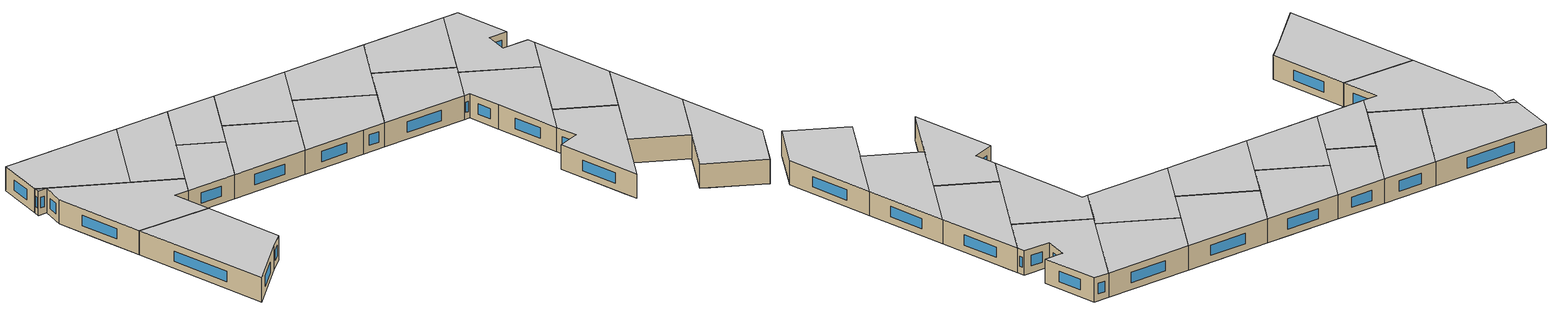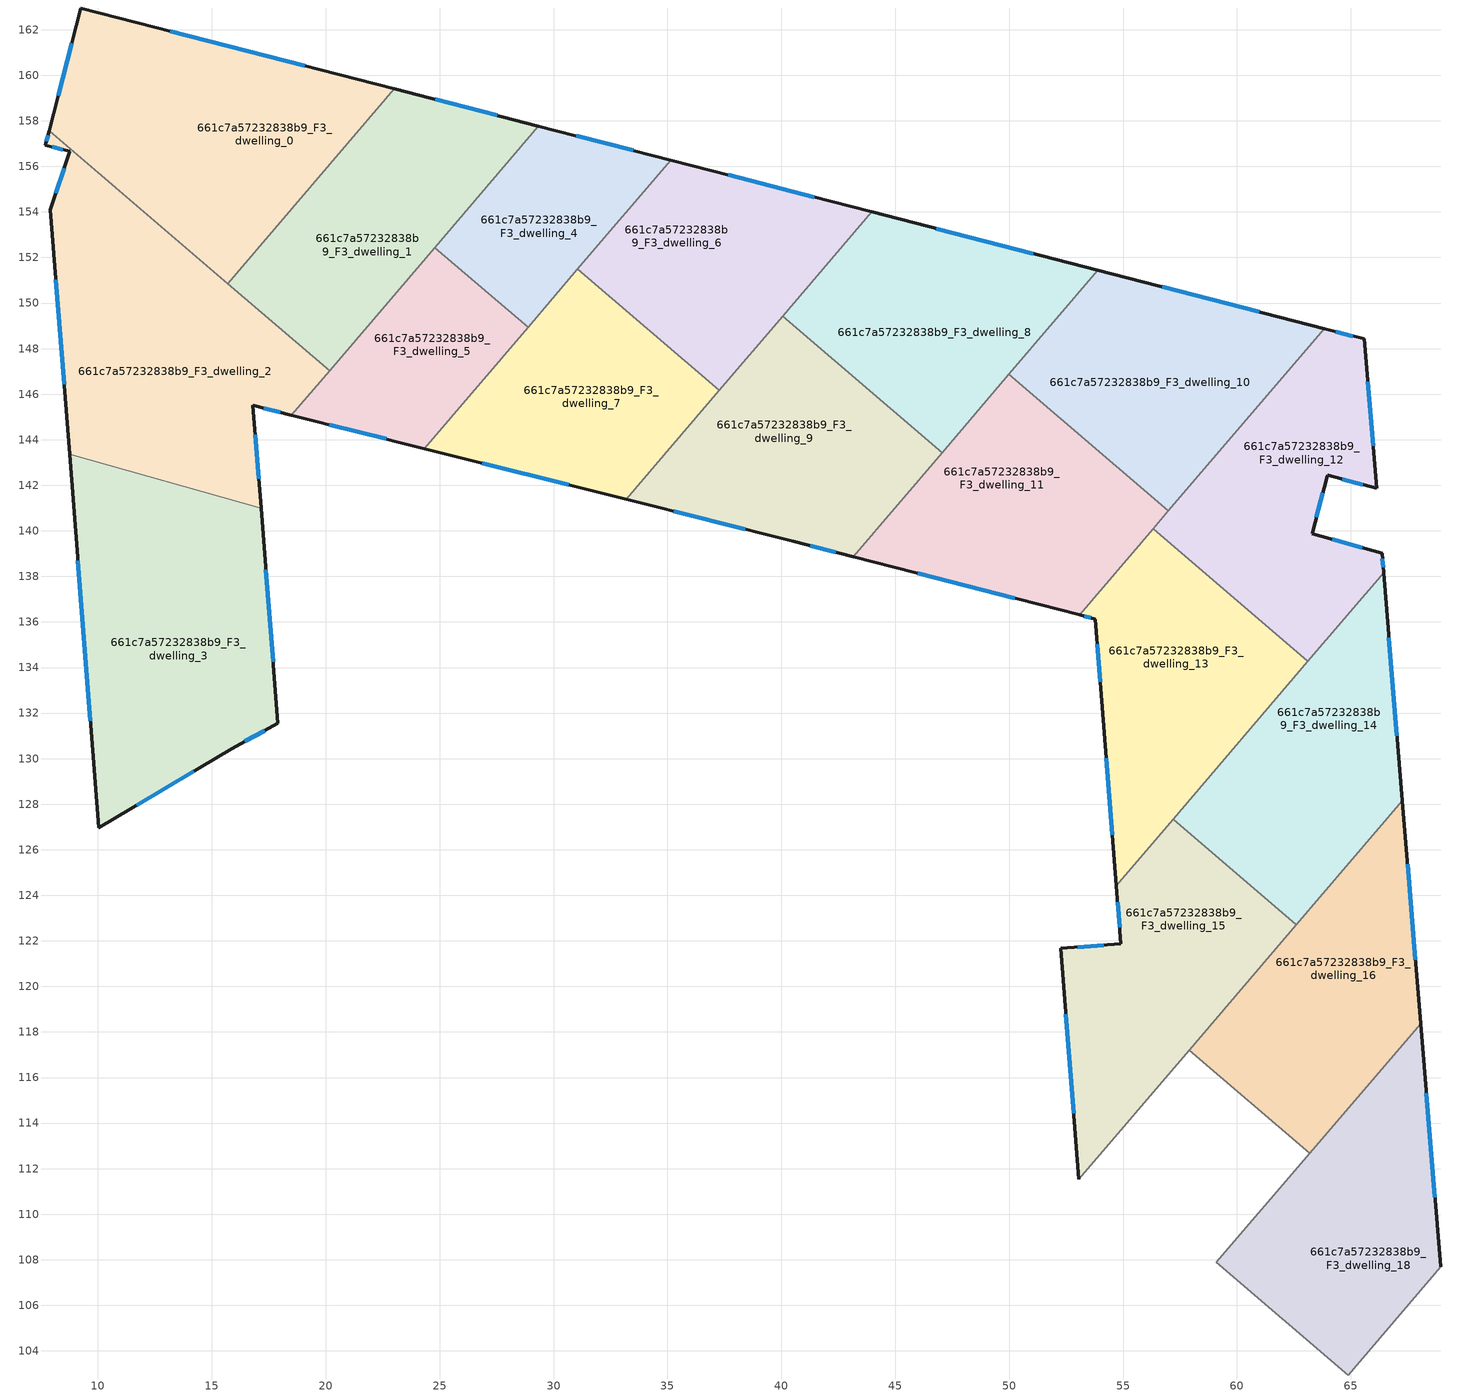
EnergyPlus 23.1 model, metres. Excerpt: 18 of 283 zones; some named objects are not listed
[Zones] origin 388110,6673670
661c7a57232838b9_F3_dwelling_0
 floor to 661c7a57232838b9_F2_dwelling_0 (EU_floor_Construction): 23,159.41 17.16,152.56 16.51,152.19 10.57,162.61 z9
 floor to 661c7a57232838b9_F2_dwelling_1 (EU_floor_Construction): 10.57,162.61 16.51,152.19 15.08,151.38 7.85,157.55 9.24,162.95 z9
 floor to 661c7a57232838b9_F2_dwelling_3 (EU_floor_Construction): 17.16,152.56 15.7,150.85 15.08,151.38 z9
 wall outside (EU_wall_Construction): 23,159.41 9.24,162.95 7.85,157.55 z9:12
 wall to 661c7a57232838b9_F3_dwelling_1 (EU_wall_Construction): 15.7,150.85 23,159.41 z9:12
 wall to 661c7a57232838b9_F3_dwelling_2 (EU_wall_Construction): 7.85,157.55 15.7,150.85 z9:12
 window (EU_Window_Construction): 19.07,160.42 13.18,161.94 / 8.85,161.41 8.25,159.1 z9.86:11.14
 ceiling to 661c7a57232838b9_F4_dwelling_0 (EU_floor_Construction): 15.7,150.85 23,159.41 9.24,162.95 7.85,157.55 z12
661c7a57232838b9_F3_dwelling_1
 floor to 661c7a57232838b9_F2_dwelling_5 (EU_floor_Construction): 21.28,148.34 20.16,147.04 19.69,147.44 z9; 24.36,156.67 25.98,153.84 21.34,148.41 18.53,153.34 z9
 floor to 661c7a57232838b9_F2_dwelling_0 (EU_floor_Construction): 27.24,158.31 17.16,152.56 23,159.41 z9
 floor to 661c7a57232838b9_F2_dwelling_3 (EU_floor_Construction): 18.53,153.34 21.34,148.41 21.28,148.34 19.69,147.44 15.7,150.85 17.16,152.56 z9
 floor adiabatic (EU_floor_Construction): 29.34,157.77 25.98,153.84 24.36,156.67 27.24,158.31 z9
 wall outside (EU_wall_Construction): 29.34,157.77 23,159.41 z9:12
 wall to 661c7a57232838b9_F3_dwelling_5 (EU_wall_Construction): 20.16,147.04 24.78,152.44 z9:12
 wall to 661c7a57232838b9_F3_dwelling_2 (EU_wall_Construction): 15.7,150.85 20.16,147.04 z9:12
 wall to 661c7a57232838b9_F3_dwelling_4 (EU_wall_Construction): 24.78,152.44 29.34,157.77 z9:12
 window (EU_Window_Construction): 27.53,158.24 24.81,158.94 z9.86:11.14
 ceiling to 661c7a57232838b9_F4_dwelling_1 (EU_floor_Construction): 20.16,147.04 29.34,157.77 23,159.41 15.7,150.85 z12
661c7a57232838b9_F3_dwelling_10
 floor to 661c7a57232838b9_F2_dwelling_10 (EU_floor_Construction): 63.83,148.88 60.74,145.26 55.42,142.23 50.95,146.04 50.28,147.22 50.42,147.38 56.41,150.79 z9
 floor to 661c7a57232838b9_F2_dwelling_12 (EU_floor_Construction): 60.74,145.26 57,140.88 55.42,142.23 z9
 floor to 661c7a57232838b9_F2_dwelling_8 (EU_floor_Construction): 56.41,150.79 50.43,147.38 53.89,151.44 z9
 floor to 661c7a57232838b9_F2_dwelling_11 (EU_floor_Construction): 50.28,147.22 50.95,146.04 49.99,146.87 z9
 wall outside (EU_wall_Construction): 63.83,148.88 53.89,151.44 z9:12
 wall to 661c7a57232838b9_F3_dwelling_11 (EU_wall_Construction): 49.99,146.87 57,140.88 z9:12
 wall to 661c7a57232838b9_F3_dwelling_12 (EU_wall_Construction): 57,140.88 63.83,148.88 z9:12
 wall to 661c7a57232838b9_F3_dwelling_8 (EU_wall_Construction): 53.89,151.44 49.99,146.87 z9:12
 window (EU_Window_Construction): 60.99,149.61 56.73,150.71 z9.86:11.14
 ceiling to 661c7a57232838b9_F4_dwelling_10 (EU_floor_Construction): 57,140.88 63.83,148.88 53.89,151.44 49.99,146.87 z12
661c7a57232838b9_F3_dwelling_11
 floor to 661c7a57232838b9_F2_dwelling_11 (EU_floor_Construction): 50.95,146.04 53.69,141.24 47.55,137.74 43.15,138.87 49.99,146.87 z9
 floor to 661c7a57232838b9_F2_dwelling_10 (EU_floor_Construction): 55.42,142.23 53.69,141.24 50.95,146.04 z9
 floor to 661c7a57232838b9_F2_dwelling_12 (EU_floor_Construction): 57,140.88 53.09,136.31 47.55,137.74 55.42,142.23 z9
 wall outside (EU_wall_Construction): 43.15,138.87 53.09,136.31 z9:12
 wall to 661c7a57232838b9_F3_dwelling_13 (EU_wall_Construction): 53.09,136.31 56.32,140.09 z9:12
 wall to 661c7a57232838b9_F3_dwelling_9 (EU_wall_Construction): 47.05,143.44 43.15,138.87 z9:12
 wall to 661c7a57232838b9_F3_dwelling_12 (EU_wall_Construction): 56.32,140.09 57,140.88 z9:12
 wall to 661c7a57232838b9_F3_dwelling_8 (EU_wall_Construction): 49.99,146.87 47.05,143.44 z9:12
 window (EU_Window_Construction): 45.99,138.14 50.25,137.04 z9.86:11.14
 ceiling to 661c7a57232838b9_F4_dwelling_11 (EU_floor_Construction): 53.09,136.31 57,140.88 49.99,146.87 43.15,138.87 z12
661c7a57232838b9_F3_dwelling_12
 floor to 661c7a57232838b9_F2_dwelling_12 (EU_floor_Construction): 65.63,148.05 66.14,141.86 64.17,142.39 64.14,142.4 64.01,142.43 63.98,142.44 63.97,142.39 63.93,142.25 57.85,138.78 56.32,140.09 60.74,145.26 z9
 floor to 661c7a57232838b9_F2_dwelling_10 (EU_floor_Construction): 65.6,148.42 65.63,148.05 60.74,145.26 63.83,148.88 z9
 floor to 661c7a57232838b9_F2_dwelling_13 (EU_floor_Construction): 63.93,142.25 63.3,139.88 66.37,139.01 66.44,138.16 64.6,136.01 62.5,134.81 57.85,138.78 z9
 floor to 661c7a57232838b9_F2_dwelling_14 (EU_floor_Construction): 64.6,136.01 63.12,134.28 62.5,134.81 z9
 wall outside (EU_wall_Construction): 66.44,138.16 66.37,139.01 63.3,139.88 63.97,142.39 63.98,142.44 64.01,142.43 66.14,141.86 65.6,148.42 63.83,148.88 z9:12
 wall to 661c7a57232838b9_F3_dwelling_13 (EU_wall_Construction): 56.32,140.09 63.12,134.28 z9:12
 wall to 661c7a57232838b9_F3_dwelling_14 (EU_wall_Construction): 63.12,134.28 66.44,138.16 z9:12
 window (EU_Window_Construction): 65.09,148.55 64.34,148.75 / 65.98,143.74 65.75,146.55 / 64.62,142.27 65.53,142.02 / 63.49,140.6 63.78,141.67 / 65.49,139.26 64.18,139.63 / 66.42,138.41 66.39,138.77 z9.86:11.14
 ceiling to 661c7a57232838b9_F4_dwelling_12 (EU_floor_Construction): 63.12,134.28 66.44,138.16 66.37,139.01 63.3,139.88 63.97,142.39 63.98,142.44 64.01,142.43 66.14,141.86 65.6,148.42 63.83,148.88 56.32,140.09 z12
661c7a57232838b9_F3_dwelling_13
 floor to 661c7a57232838b9_F2_dwelling_13 (EU_floor_Construction): 62.5,134.81 54.25,130.11 54.09,132.26 53.79,136.13 53.38,136.24 57.85,138.78 z9
 floor to 661c7a57232838b9_F2_dwelling_14 (EU_floor_Construction): 63.12,134.28 54.7,124.43 54.25,130.11 62.5,134.81 z9
 floor to 661c7a57232838b9_F2_dwelling_12 (EU_floor_Construction): 57.85,138.78 53.38,136.24 53.09,136.31 56.32,140.09 z9
 wall outside (EU_wall_Construction): 53.09,136.31 53.79,136.13 54.09,132.26 54.7,124.43 z9:12
 wall to 661c7a57232838b9_F3_dwelling_15 (EU_wall_Construction): 54.7,124.43 57.2,127.34 z9:12
 wall to 661c7a57232838b9_F3_dwelling_14 (EU_wall_Construction): 57.2,127.34 63.12,134.28 z9:12
 window (EU_Window_Construction): 53.87,135.02 54,133.36 / 53.29,136.26 53.59,136.18 / 54.26,130.02 54.53,126.66 z9.86:11.14
 ceiling to 661c7a57232838b9_F4_dwelling_13 (EU_floor_Construction): 54.7,124.43 63.12,134.28 56.32,140.09 53.09,136.31 53.79,136.13 54.09,132.26 z12
661c7a57232838b9_F3_dwelling_14
 floor to 661c7a57232838b9_F2_dwelling_14 (EU_floor_Construction): 66.53,137.11 67,131.34 58.31,126.39 57.2,127.34 64.6,136.01 z9
 floor to 661c7a57232838b9_F2_dwelling_15 (EU_floor_Construction): 67,131.34 67.26,128.15 63.96,124.29 62.05,123.2 58.31,126.39 z9
 floor to 661c7a57232838b9_F2_dwelling_13 (EU_floor_Construction): 66.44,138.16 66.53,137.11 64.6,136.01 z9
 floor to 661c7a57232838b9_F2_dwelling_16 (EU_floor_Construction): 63.96,124.29 62.61,122.71 62.05,123.2 z9
 wall outside (EU_wall_Construction): 67.26,128.15 66.44,138.16 z9:12
 wall to 661c7a57232838b9_F3_dwelling_15 (EU_wall_Construction): 57.2,127.34 62.61,122.71 z9:12
 wall to 661c7a57232838b9_F3_dwelling_16 (EU_wall_Construction): 62.61,122.71 67.26,128.15 z9:12
 window (EU_Window_Construction): 67.03,131.01 66.67,135.3 z9.86:11.14
 ceiling to 661c7a57232838b9_F4_dwelling_14 (EU_floor_Construction): 62.61,122.71 67.26,128.15 66.44,138.16 57.2,127.34 z12
661c7a57232838b9_F3_dwelling_15
 floor to 661c7a57232838b9_F2_dwelling_15 (EU_floor_Construction): 62.05,123.2 52.57,117.79 52.26,121.67 54.9,121.88 54.71,124.34 58.31,126.39 z9
 floor to 661c7a57232838b9_F2_dwelling_16 (EU_floor_Construction): 62.61,122.71 55.65,114.57 52.94,113.02 52.57,117.79 62.05,123.2 z9
 floor to 661c7a57232838b9_F2_dwelling_14 (EU_floor_Construction): 58.31,126.39 54.71,124.34 54.7,124.43 57.2,127.34 z9
 floor to 661c7a57232838b9_F2_dwelling_17 (EU_floor_Construction): 55.65,114.57 53.06,111.53 52.94,113.02 z9
 wall outside (EU_wall_Construction): 54.7,124.43 54.9,121.88 52.26,121.67 53.06,111.53 z9:12
 wall to 661c7a57232838b9_F3_dwelling_17 (EU_wall_Construction): 53.06,111.53 57.9,117.2 z9:12
 wall to 661c7a57232838b9_F3_dwelling_16 (EU_wall_Construction): 57.9,117.2 62.61,122.71 z9:12
 window (EU_Window_Construction): 54.15,121.82 53.02,121.73 / 54.76,123.7 54.85,122.61 / 52.49,118.77 52.83,114.42 z9.86:11.14
 ceiling to 661c7a57232838b9_F4_dwelling_15 (EU_floor_Construction): 53.06,111.53 62.61,122.71 57.2,127.34 54.7,124.43 54.9,121.88 52.26,121.67 z12
661c7a57232838b9_F3_dwelling_16
 floor to 661c7a57232838b9_F2_dwelling_18 (EU_floor_Construction): 65.21,115.03 63.2,112.68 62.35,113.4 z9
 floor adiabatic (EU_floor_Construction): 67.26,128.15 68.06,118.37 65.21,115.03 62.35,113.4 57.9,117.2 z9
 wall outside (EU_wall_Construction): 68.06,118.37 67.26,128.15 z9:12
 wall to 661c7a57232838b9_F3_dwelling_18 (EU_wall_Construction): 63.2,112.68 68.06,118.37 z9:12
 wall to 661c7a57232838b9_F3_dwelling_17 (EU_wall_Construction): 57.9,117.2 63.2,112.68 z9:12
 window (EU_Window_Construction): 67.83,121.17 67.49,125.36 z9.86:11.14
 ceiling to 661c7a57232838b9_F4_dwelling_16 (EU_floor_Construction): 63.2,112.68 68.06,118.37 67.26,128.15 57.9,117.2 z12
661c7a57232838b9_F3_dwelling_18
 floor to 661c7a57232838b9_F2_dwelling_18 (EU_floor_Construction): 68.2,116.74 68.59,111.98 60.02,107.1 59.1,107.88 65.21,115.03 z9
 floor to 661c7a57232838b9_F2_dwelling_19 (EU_floor_Construction): 68.59,111.98 68.94,107.68 68.16,106.77 63.51,104.12 60.02,107.1 z9
 floor to 661c7a57232838b9_F2_dwelling_20 (EU_floor_Construction): 68.16,106.77 64.89,102.94 63.51,104.12 z9
 floor adiabatic (EU_floor_Construction): 68.06,118.37 68.2,116.74 65.21,115.03 z9
 wall outside (EU_wall_Construction): 68.94,107.68 68.06,118.37 z9:12
 wall to 661c7a57232838b9_F3_dwelling_19 (EU_wall_Construction): 59.1,107.88 64.89,102.94 z9:12
 wall to 661c7a57232838b9_F3_dwelling_20 (EU_wall_Construction): 64.89,102.94 68.94,107.68 z9:12
 wall to 661c7a57232838b9_F3_dwelling_17 (EU_wall_Construction): 63.2,112.68 59.1,107.89 z9:12
 window (EU_Window_Construction): 68.69,110.74 68.31,115.32 z9.86:11.14
 ceiling to 661c7a57232838b9_F4_dwelling_18 (EU_floor_Construction): 64.89,102.94 68.94,107.68 68.06,118.37 59.1,107.88 z12
661c7a57232838b9_F3_dwelling_2
 floor to 661c7a57232838b9_F2_dwelling_1 (EU_floor_Construction): 15.08,151.38 8.42,147.58 7.91,154.09 8.76,156.66 7.69,156.93 7.85,157.55 z9
 floor to 661c7a57232838b9_F2_dwelling_3 (EU_floor_Construction): 19.69,147.44 11.29,142.65 8.75,143.36 8.42,147.58 15.08,151.38 z9
 floor to 661c7a57232838b9_F2_dwelling_4 (EU_floor_Construction): 14.65,144.56 16.58,141.16 11.29,142.65 z9
 floor to 661c7a57232838b9_F2_dwelling_5 (EU_floor_Construction): 20.16,147.04 18.49,145.08 16.8,145.5 17.16,141 16.58,141.16 14.65,144.56 19.69,147.44 z9
 wall outside (EU_wall_Construction): 7.85,157.55 7.69,156.93 8.76,156.66 7.91,154.09 8.75,143.36 / 17.16,141 16.8,145.5 18.49,145.08 z9:12
 wall to 661c7a57232838b9_F3_dwelling_3 (EU_wall_Construction): 8.75,143.36 17.16,141 z9:12
 wall to 661c7a57232838b9_F3_dwelling_5 (EU_wall_Construction): 18.49,145.08 20.16,147.03 z9:12
 window (EU_Window_Construction): 8.52,155.92 8.15,154.82 / 8,156.85 8.45,156.74 / 7.81,157.38 7.74,157.11 / 17.29,145.38 18.01,145.2 / 17.06,142.29 16.91,144.22 / 8.15,151.02 8.51,146.43 z9.86:11.14
 ceiling to 661c7a57232838b9_F4_dwelling_2 (EU_floor_Construction): 17.16,141 16.8,145.5 18.49,145.08 20.16,147.04 7.85,157.55 7.69,156.93 8.76,156.66 7.91,154.09 8.75,143.36 z12
661c7a57232838b9_F3_dwelling_3
 floor to 661c7a57232838b9_F2_dwelling_3 (EU_floor_Construction): 11.29,142.65 8.91,141.29 8.75,143.36 z9
 floor to 661c7a57232838b9_F2_dwelling_4 (EU_floor_Construction): 16.58,141.16 17.23,140.02 17.89,131.55 15.88,130.43 10.03,126.97 8.91,141.29 11.29,142.65 z9
 floor to 661c7a57232838b9_F2_dwelling_5 (EU_floor_Construction): 17.16,141 17.23,140.02 16.58,141.16 z9
 wall outside (EU_wall_Construction): 8.75,143.36 10.03,126.97 15.88,130.43 17.89,131.55 17.16,141 z9:12
 window (EU_Window_Construction): 16.45,130.75 17.32,131.23 / 11.7,127.96 14.2,129.44 / 9.12,138.68 9.66,131.65 / 17.68,134.25 17.37,138.3 z9.86:11.14
 ceiling to 661c7a57232838b9_F4_dwelling_3 (EU_floor_Construction): 15.88,130.43 17.89,131.55 17.16,141 8.75,143.36 10.03,126.97 z12
661c7a57232838b9_F3_dwelling_4
 floor adiabatic (EU_floor_Construction): 35.15,156.27 28.88,148.93 28.68,149.1 25.98,153.84 29.34,157.77 z9
 floor to 661c7a57232838b9_F2_dwelling_5 (EU_floor_Construction): 25.98,153.84 28.68,149.1 24.78,152.44 z9
 wall outside (EU_wall_Construction): 35.15,156.27 29.34,157.77 z9:12
 wall to 661c7a57232838b9_F3_dwelling_5 (EU_wall_Construction): 24.78,152.44 28.88,148.93 z9:12
 wall to 661c7a57232838b9_F3_dwelling_6 (EU_wall_Construction): 31.05,151.48 35.15,156.27 z9:12
 wall to 661c7a57232838b9_F3_dwelling_7 (EU_wall_Construction): 28.88,148.93 31.05,151.48 z9:12
 window (EU_Window_Construction): 33.49,156.7 31,157.34 z9.86:11.14
 ceiling to 661c7a57232838b9_F4_dwelling_4 (EU_floor_Construction): 28.88,148.93 35.15,156.27 29.34,157.77 24.78,152.44 z12
661c7a57232838b9_F3_dwelling_5
 floor to 661c7a57232838b9_F2_dwelling_5 (EU_floor_Construction): 28.68,149.1 28.82,148.86 25.81,145.34 23.25,143.89 18.49,145.08 21.28,148.34 21.35,148.38 21.34,148.41 24.78,152.44 z9
 floor to 661c7a57232838b9_F2_dwelling_7 (EU_floor_Construction): 25.81,145.34 24.33,143.61 23.25,143.89 z9
 floor adiabatic (EU_floor_Construction): 28.88,148.93 28.82,148.86 28.68,149.1 z9
 wall outside (EU_wall_Construction): 18.49,145.08 24.33,143.61 z9:12
 wall to 661c7a57232838b9_F3_dwelling_7 (EU_wall_Construction): 24.33,143.61 28.88,148.93 z9:12
 window (EU_Window_Construction): 20.16,144.66 22.66,144.03 z9.86:11.14
 ceiling to 661c7a57232838b9_F4_dwelling_5 (EU_floor_Construction): 24.33,143.61 28.88,148.93 24.78,152.44 18.49,145.08 z12
661c7a57232838b9_F3_dwelling_6
 floor to 661c7a57232838b9_F2_dwelling_6 (EU_floor_Construction): 43.97,154 37.48,146.41 37.18,146.24 37.17,146.25 34.77,150.45 41.92,154.53 z9
 floor to 661c7a57232838b9_F2_dwelling_2 (EU_floor_Construction): 41.92,154.53 33.26,149.59 31.05,151.48 35.15,156.27 z9
 floor to 661c7a57232838b9_F2_dwelling_7 (EU_floor_Construction): 34.77,150.45 37.17,146.25 33.26,149.59 z9
 floor to 661c7a57232838b9_F2_dwelling_9 (EU_floor_Construction): 37.48,146.41 37.27,146.16 37.18,146.24 z9
 wall outside (EU_wall_Construction): 43.97,154 35.15,156.27 z9:12
 wall to 661c7a57232838b9_F3_dwelling_7 (EU_wall_Construction): 31.05,151.48 37.27,146.16 z9:12
 wall to 661c7a57232838b9_F3_dwelling_8 (EU_wall_Construction): 40.05,149.42 43.97,154 z9:12
 wall to 661c7a57232838b9_F3_dwelling_9 (EU_wall_Construction): 37.27,146.16 40.05,149.42 z9:12
 window (EU_Window_Construction): 41.45,154.65 37.67,155.62 z9.86:11.14
 ceiling to 661c7a57232838b9_F4_dwelling_6 (EU_floor_Construction): 37.27,146.16 43.97,154 35.15,156.27 31.05,151.48 z12
661c7a57232838b9_F3_dwelling_7
 floor to 661c7a57232838b9_F2_dwelling_9 (EU_floor_Construction): 37.27,146.16 33.19,141.39 30.06,142.18 37.18,146.24 z9
 floor to 661c7a57232838b9_F2_dwelling_7 (EU_floor_Construction): 37.17,146.25 37.18,146.24 30.06,142.18 24.33,143.61 25.81,145.34 33.26,149.59 z9
 floor to 661c7a57232838b9_F2_dwelling_5 (EU_floor_Construction): 28.82,148.86 29.59,147.5 25.81,145.34 z9
 floor to 661c7a57232838b9_F2_dwelling_2 (EU_floor_Construction): 33.26,149.59 29.59,147.5 28.82,148.86 31.05,151.48 z9
 wall outside (EU_wall_Construction): 24.33,143.61 33.19,141.39 z9:12
 wall to 661c7a57232838b9_F3_dwelling_9 (EU_wall_Construction): 33.19,141.39 37.27,146.16 z9:12
 window (EU_Window_Construction): 26.86,142.98 30.66,142.02 z9.86:11.14
 ceiling to 661c7a57232838b9_F4_dwelling_7 (EU_floor_Construction): 33.19,141.39 37.27,146.16 31.05,151.48 24.33,143.61 z12
661c7a57232838b9_F3_dwelling_8
 floor to 661c7a57232838b9_F2_dwelling_8 (EU_floor_Construction): 53.89,151.44 50.43,147.38 45.63,144.65 43.03,146.87 41.87,148.91 48.67,152.79 z9
 floor to 661c7a57232838b9_F2_dwelling_11 (EU_floor_Construction): 50.25,147.28 50.28,147.22 47.05,143.44 45.63,144.65 z9
 floor to 661c7a57232838b9_F2_dwelling_6 (EU_floor_Construction): 48.67,152.79 41.14,148.49 40.05,149.42 43.97,154 z9
 floor to 661c7a57232838b9_F2_dwelling_9 (EU_floor_Construction): 41.87,148.91 43.03,146.87 41.14,148.49 z9
 wall outside (EU_wall_Construction): 53.89,151.44 43.97,154 z9:12
 wall to 661c7a57232838b9_F3_dwelling_9 (EU_wall_Construction): 40.05,149.42 47.05,143.44 z9:12
 window (EU_Window_Construction): 51.06,152.17 46.8,153.27 z9.86:11.14
 ceiling to 661c7a57232838b9_F4_dwelling_8 (EU_floor_Construction): 47.05,143.44 53.89,151.44 43.97,154 40.05,149.42 z12
661c7a57232838b9_F3_dwelling_9
 floor to 661c7a57232838b9_F2_dwelling_9 (EU_floor_Construction): 43.03,146.87 44.63,144.08 37.86,140.22 33.19,141.39 37.48,146.41 41.14,148.49 z9
 floor to 661c7a57232838b9_F2_dwelling_11 (EU_floor_Construction): 47.05,143.44 43.15,138.87 40.51,139.55 37.86,140.22 45.63,144.65 z9
 floor to 661c7a57232838b9_F2_dwelling_8 (EU_floor_Construction): 45.63,144.65 44.63,144.08 43.03,146.87 z9
 floor to 661c7a57232838b9_F2_dwelling_6 (EU_floor_Construction): 41.14,148.49 37.48,146.41 40.05,149.42 z9
 wall outside (EU_wall_Construction): 33.19,141.39 40.51,139.55 43.15,138.87 z9:12
 window (EU_Window_Construction): 41.27,139.35 42.4,139.06 / 35.28,140.86 38.42,140.07 z9.86:11.14
 ceiling to 661c7a57232838b9_F4_dwelling_9 (EU_floor_Construction): 43.15,138.87 47.05,143.44 40.05,149.42 33.19,141.39 40.51,139.55 z12
[Building]
EU S2 Campaign: North Axis=0; Terrain=City; Solar Distribution=FullExterior
[Site:Location]
Helsinki-Vantaa.AP: Latitude=60.317; Longitude=24.963; Time Zone=2; Elevation=54.6
[SizingPeriod:WeatherFileDays]
AnnualSizingPeriod: Begin Month=1; Begin Day of Month=1; End Month=12; End Day of Month=31; Day of Week for Start Day=Monday; Use Weather File Daylight Saving Period=No; Use Weather File Rain and Snow Indicators=No
[MATERIAL]
EU_InternalMass_Material: Roughness=MediumRough; Thickness=0.1; Conductivity=1; Density=1800; Specific Heat=900; Thermal Absorptance=0.9; Solar Absorptance=0.7; Visible Absorptance=0.7
[MATERIAL:NOMASS] Roughness=MediumRough; Thermal Absorptance=0.9; Solar Absorptance=0.7; Visible Absorptance=0.7
Name | Thermal Resistance
EU_wall_NoMass | 5.91765
EU_floor_NoMass | 6.2875
[WINDOWMATERIAL:SIMPLEGLAZINGSYSTEM]
EU_Window_SimpleGlazing: UFactor=0.994035; Solar Heat Gain Coefficient=0.7; Visible Transmittance=0.7
[CONSTRUCTION]
EU_wall_Construction: EU_wall_NoMass
EU_floor_Construction: EU_floor_NoMass
EU_Window_Construction: EU_Window_SimpleGlazing
EU_InternalMass_Construction: EU_InternalMass_Material
[ZONE] Type=1; Multiplier=1; Ceiling Height=autocalculate; Floor Area=autocalculate; Part of Total Floor Area=Yes
Name | Volume
661c7a57232838b9_F3_dwelling_0 | 292.928
661c7a57232838b9_F3_dwelling_1 | 223.657
661c7a57232838b9_F3_dwelling_10; 661c7a57232838b9_F3_dwelling_11 | 228.649
661c7a57232838b9_F3_dwelling_12 | 228.669
661c7a57232838b9_F3_dwelling_13 | 228.664
661c7a57232838b9_F3_dwelling_14 | 228.665
661c7a57232838b9_F3_dwelling_15 | 228.65
661c7a57232838b9_F3_dwelling_16 | 228.681
661c7a57232838b9_F3_dwelling_18 | 228.672
661c7a57232838b9_F3_dwelling_2 | 317.031
661c7a57232838b9_F3_dwelling_3 | 318.006
661c7a57232838b9_F3_dwelling_4 | 134.826
661c7a57232838b9_F3_dwelling_5 | 134.834
661c7a57232838b9_F3_dwelling_6 | 203.971
661c7a57232838b9_F3_dwelling_7 | 203.984
661c7a57232838b9_F3_dwelling_8 | 228.654
661c7a57232838b9_F3_dwelling_9 | 228.656
[INTERNALMASS] Construction=EU_InternalMass_Construction
Name | Zone or ZoneList | Surface Area
661c7a57232838b9_F3_dwelling_0_EU_InternalMass | 661c7a57232838b9_F3_dwelling_0 | 97.6416
661c7a57232838b9_F3_dwelling_1_EU_InternalMass | 661c7a57232838b9_F3_dwelling_1 | 74.5567
661c7a57232838b9_F3_dwelling_2_EU_InternalMass | 661c7a57232838b9_F3_dwelling_2 | 105.686
661c7a57232838b9_F3_dwelling_3_EU_InternalMass | 661c7a57232838b9_F3_dwelling_3 | 105.991
661c7a57232838b9_F3_dwelling_4_EU_InternalMass | 661c7a57232838b9_F3_dwelling_4 | 44.9412
661c7a57232838b9_F3_dwelling_5_EU_InternalMass | 661c7a57232838b9_F3_dwelling_5 | 44.9442
661c7a57232838b9_F3_dwelling_6_EU_InternalMass | 661c7a57232838b9_F3_dwelling_6 | 67.9872
661c7a57232838b9_F3_dwelling_7_EU_InternalMass | 661c7a57232838b9_F3_dwelling_7 | 67.9932
661c7a57232838b9_F3_dwelling_8_EU_InternalMass | 661c7a57232838b9_F3_dwelling_8 | 76.2191
661c7a57232838b9_F3_dwelling_9_EU_InternalMass | 661c7a57232838b9_F3_dwelling_9 | 76.222
661c7a57232838b9_F3_dwelling_10_EU_InternalMass | 661c7a57232838b9_F3_dwelling_10 | 76.2171
661c7a57232838b9_F3_dwelling_11_EU_InternalMass | 661c7a57232838b9_F3_dwelling_11 | 76.2164
661c7a57232838b9_F3_dwelling_12_EU_InternalMass | 661c7a57232838b9_F3_dwelling_12 | 76.2225
661c7a57232838b9_F3_dwelling_13_EU_InternalMass | 661c7a57232838b9_F3_dwelling_13 | 76.2212
661c7a57232838b9_F3_dwelling_14_EU_InternalMass | 661c7a57232838b9_F3_dwelling_14 | 76.2195
661c7a57232838b9_F3_dwelling_15_EU_InternalMass | 661c7a57232838b9_F3_dwelling_15 | 76.2178
661c7a57232838b9_F3_dwelling_16_EU_InternalMass | 661c7a57232838b9_F3_dwelling_16 | 76.2284
661c7a57232838b9_F3_dwelling_18_EU_InternalMass | 661c7a57232838b9_F3_dwelling_18 | 76.223
[OTHEREQUIPMENT] Fuel Type=Electricity; Design Level Calculation Method=Watts/Area; Power per Zone Floor Area=1; Fraction Latent=0; Fraction Radiant=0; Fraction Lost=0; Carbon Dioxide Generation Rate=0; EndUse Subcategory=EU_Step8_InternalGains
Name | Zone or ZoneList or Space or SpaceList | Schedule
EU_Step8_InternalGain_661c7a57232838b9_F3_dwelling_0_f000 | 661c7a57232838b9_F3_dwelling_0 | EU_Step8_GainSchedule_661c7a57232838b9_F3_dwelling_0_f000
EU_Step8_InternalGain_661c7a57232838b9_F3_dwelling_1_f000 | 661c7a57232838b9_F3_dwelling_1 | EU_Step8_GainSchedule_661c7a57232838b9_F3_dwelling_1_f000
EU_Step8_InternalGain_661c7a57232838b9_F3_dwelling_2_f000 | 661c7a57232838b9_F3_dwelling_2 | EU_Step8_GainSchedule_661c7a57232838b9_F3_dwelling_2_f000
EU_Step8_InternalGain_661c7a57232838b9_F3_dwelling_3_f000 | 661c7a57232838b9_F3_dwelling_3 | EU_Step8_GainSchedule_661c7a57232838b9_F3_dwelling_3_f000
EU_Step8_InternalGain_661c7a57232838b9_F3_dwelling_4_f000 | 661c7a57232838b9_F3_dwelling_4 | EU_Step8_GainSchedule_661c7a57232838b9_F3_dwelling_4_f000
EU_Step8_InternalGain_661c7a57232838b9_F3_dwelling_5_f000 | 661c7a57232838b9_F3_dwelling_5 | EU_Step8_GainSchedule_661c7a57232838b9_F3_dwelling_5_f000
EU_Step8_InternalGain_661c7a57232838b9_F3_dwelling_6_f000 | 661c7a57232838b9_F3_dwelling_6 | EU_Step8_GainSchedule_661c7a57232838b9_F3_dwelling_6_f000
EU_Step8_InternalGain_661c7a57232838b9_F3_dwelling_7_f000 | 661c7a57232838b9_F3_dwelling_7 | EU_Step8_GainSchedule_661c7a57232838b9_F3_dwelling_7_f000
EU_Step8_InternalGain_661c7a57232838b9_F3_dwelling_8_f000 | 661c7a57232838b9_F3_dwelling_8 | EU_Step8_GainSchedule_661c7a57232838b9_F3_dwelling_8_f000
EU_Step8_InternalGain_661c7a57232838b9_F3_dwelling_9_f000 | 661c7a57232838b9_F3_dwelling_9 | EU_Step8_GainSchedule_661c7a57232838b9_F3_dwelling_9_f000
EU_Step8_InternalGain_661c7a57232838b9_F3_dwelling_10_f000 | 661c7a57232838b9_F3_dwelling_10 | EU_Step8_GainSchedule_661c7a57232838b9_F3_dwelling_10_f000
EU_Step8_InternalGain_661c7a57232838b9_F3_dwelling_11_f000 | 661c7a57232838b9_F3_dwelling_11 | EU_Step8_GainSchedule_661c7a57232838b9_F3_dwelling_11_f000
EU_Step8_InternalGain_661c7a57232838b9_F3_dwelling_12_f000 | 661c7a57232838b9_F3_dwelling_12 | EU_Step8_GainSchedule_661c7a57232838b9_F3_dwelling_12_f000
EU_Step8_InternalGain_661c7a57232838b9_F3_dwelling_13_f000 | 661c7a57232838b9_F3_dwelling_13 | EU_Step8_GainSchedule_661c7a57232838b9_F3_dwelling_13_f000
EU_Step8_InternalGain_661c7a57232838b9_F3_dwelling_14_f000 | 661c7a57232838b9_F3_dwelling_14 | EU_Step8_GainSchedule_661c7a57232838b9_F3_dwelling_14_f000
EU_Step8_InternalGain_661c7a57232838b9_F3_dwelling_15_f000 | 661c7a57232838b9_F3_dwelling_15 | EU_Step8_GainSchedule_661c7a57232838b9_F3_dwelling_15_f000
EU_Step8_InternalGain_661c7a57232838b9_F3_dwelling_16_f000 | 661c7a57232838b9_F3_dwelling_16 | EU_Step8_GainSchedule_661c7a57232838b9_F3_dwelling_16_f000
EU_Step8_InternalGain_661c7a57232838b9_F3_dwelling_18_f000 | 661c7a57232838b9_F3_dwelling_18 | EU_Step8_GainSchedule_661c7a57232838b9_F3_dwelling_18_f000
[ZONEVENTILATION:DESIGNFLOWRATE] Schedule=EU_AlwaysOn; Design Flow Rate Calculation Method=AirChanges/Hour; Air Changes per Hour=0.596421; Ventilation Type=Natural; Fan Pressure Rise=0; Fan Total Efficiency=1; Constant Term Coefficient=1; Temperature Term Coefficient=0; Velocity Term Coefficient=0; Velocity Squared Term Coefficient=0; Minimum Indoor Temperature=-100; Maximum Indoor Temperature=100; Delta Temperature=-100; Minimum Outdoor Temperature=-100; Maximum Outdoor Temperature=100; Maximum Wind Speed=40
Name | Zone or ZoneList or Space or SpaceList
EU_ConstantAir_661c7a57232838b9_F3_dwelling_0 | 661c7a57232838b9_F3_dwelling_0
EU_ConstantAir_661c7a57232838b9_F3_dwelling_1 | 661c7a57232838b9_F3_dwelling_1
EU_ConstantAir_661c7a57232838b9_F3_dwelling_2 | 661c7a57232838b9_F3_dwelling_2
EU_ConstantAir_661c7a57232838b9_F3_dwelling_3 | 661c7a57232838b9_F3_dwelling_3
EU_ConstantAir_661c7a57232838b9_F3_dwelling_4 | 661c7a57232838b9_F3_dwelling_4
EU_ConstantAir_661c7a57232838b9_F3_dwelling_5 | 661c7a57232838b9_F3_dwelling_5
EU_ConstantAir_661c7a57232838b9_F3_dwelling_6 | 661c7a57232838b9_F3_dwelling_6
EU_ConstantAir_661c7a57232838b9_F3_dwelling_7 | 661c7a57232838b9_F3_dwelling_7
EU_ConstantAir_661c7a57232838b9_F3_dwelling_8 | 661c7a57232838b9_F3_dwelling_8
EU_ConstantAir_661c7a57232838b9_F3_dwelling_9 | 661c7a57232838b9_F3_dwelling_9
EU_ConstantAir_661c7a57232838b9_F3_dwelling_10 | 661c7a57232838b9_F3_dwelling_10
EU_ConstantAir_661c7a57232838b9_F3_dwelling_11 | 661c7a57232838b9_F3_dwelling_11
EU_ConstantAir_661c7a57232838b9_F3_dwelling_12 | 661c7a57232838b9_F3_dwelling_12
EU_ConstantAir_661c7a57232838b9_F3_dwelling_13 | 661c7a57232838b9_F3_dwelling_13
EU_ConstantAir_661c7a57232838b9_F3_dwelling_14 | 661c7a57232838b9_F3_dwelling_14
EU_ConstantAir_661c7a57232838b9_F3_dwelling_15 | 661c7a57232838b9_F3_dwelling_15
EU_ConstantAir_661c7a57232838b9_F3_dwelling_16 | 661c7a57232838b9_F3_dwelling_16
EU_ConstantAir_661c7a57232838b9_F3_dwelling_18 | 661c7a57232838b9_F3_dwelling_18
[HVACTEMPLATE:ZONE:IDEALLOADSAIRSYSTEM] System Availability Schedule=EU_AlwaysOn; Maximum Heating Supply Air Temperature=50; Minimum Cooling Supply Air Temperature=13; Maximum Heating Supply Air Humidity Ratio=0.0156; Minimum Cooling Supply Air Humidity Ratio=0.0077; Heating Limit=NoLimit; Cooling Limit=NoLimit; Heating Availability Schedule=EU_AlwaysOn; Cooling Availability Schedule=EU_CoolingOff; Dehumidification Control Type=ConstantSensibleHeatRatio; Cooling Sensible Heat Ratio=0.7; Dehumidification Setpoint=60; Humidification Control Type=None; Humidification Setpoint=30; Outdoor Air Method=None; Outdoor Air Flow Rate per Person=0.00944; Outdoor Air Flow Rate per Zone Floor Area=0; Outdoor Air Flow Rate per Zone=0; Demand Controlled Ventilation Type=None; Outdoor Air Economizer Type=NoEconomizer; Heat Recovery Type=None; Sensible Heat Recovery Effectiveness=0.7; Latent Heat Recovery Effectiveness=0.65
Name | Template Thermostat
661c7a57232838b9_F3_dwelling_0 | EU_HeatOnly_661c7a57232838b9_F3_dwelling_0
661c7a57232838b9_F3_dwelling_1 | EU_HeatOnly_661c7a57232838b9_F3_dwelling_1
661c7a57232838b9_F3_dwelling_2 | EU_HeatOnly_661c7a57232838b9_F3_dwelling_2
661c7a57232838b9_F3_dwelling_3 | EU_HeatOnly_661c7a57232838b9_F3_dwelling_3
661c7a57232838b9_F3_dwelling_4 | EU_HeatOnly_661c7a57232838b9_F3_dwelling_4
661c7a57232838b9_F3_dwelling_5 | EU_HeatOnly_661c7a57232838b9_F3_dwelling_5
661c7a57232838b9_F3_dwelling_6 | EU_HeatOnly_661c7a57232838b9_F3_dwelling_6
661c7a57232838b9_F3_dwelling_7 | EU_HeatOnly_661c7a57232838b9_F3_dwelling_7
661c7a57232838b9_F3_dwelling_8 | EU_HeatOnly_661c7a57232838b9_F3_dwelling_8
661c7a57232838b9_F3_dwelling_9 | EU_HeatOnly_661c7a57232838b9_F3_dwelling_9
661c7a57232838b9_F3_dwelling_10 | EU_HeatOnly_661c7a57232838b9_F3_dwelling_10
661c7a57232838b9_F3_dwelling_11 | EU_HeatOnly_661c7a57232838b9_F3_dwelling_11
661c7a57232838b9_F3_dwelling_12 | EU_HeatOnly_661c7a57232838b9_F3_dwelling_12
661c7a57232838b9_F3_dwelling_13 | EU_HeatOnly_661c7a57232838b9_F3_dwelling_13
661c7a57232838b9_F3_dwelling_14 | EU_HeatOnly_661c7a57232838b9_F3_dwelling_14
661c7a57232838b9_F3_dwelling_15 | EU_HeatOnly_661c7a57232838b9_F3_dwelling_15
661c7a57232838b9_F3_dwelling_16 | EU_HeatOnly_661c7a57232838b9_F3_dwelling_16
661c7a57232838b9_F3_dwelling_18 | EU_HeatOnly_661c7a57232838b9_F3_dwelling_18
[SIZING:ZONE] Zone Cooling Design Supply Air Temperature Input Method=SupplyAirTemperature; Zone Cooling Design Supply Air Temperature=13; Zone Heating Design Supply Air Temperature Input Method=SupplyAirTemperature; Zone Heating Design Supply Air Temperature=50; Zone Cooling Design Supply Air Humidity Ratio=0.008; Zone Heating Design Supply Air Humidity Ratio=0.008; Cooling Design Air Flow Method=DesignDay; Cooling Design Air Flow Rate=0; Cooling Minimum Air Flow per Zone Floor Area=0.000762; Cooling Minimum Air Flow=0; Cooling Minimum Air Flow Fraction=0.2; Heating Design Air Flow Method=DesignDay; Heating Design Air Flow Rate=0; Heating Maximum Air Flow per Zone Floor Area=0.002032; Heating Maximum Air Flow=0.141576; Heating Maximum Air Flow Fraction=0.3; Account for Dedicated Outdoor Air System=No; Dedicated Outdoor Air System Control Strategy=NeutralSupplyAir; Dedicated Outdoor Air Low Setpoint Temperature for Design=autosize; Dedicated Outdoor Air High Setpoint Temperature for Design=autosize; Zone Load Sizing Method=Sensible Load Only No Latent Load; Zone Latent Cooling Design Supply Air Humidity Ratio Input Method=HumidityRatioDifference; Zone Cooling Design Supply Air Humidity Ratio Difference=0.005; Zone Latent Heating Design Supply Air Humidity Ratio Input Method=HumidityRatioDifference; Zone Humidification Design Supply Air Humidity Ratio Difference=0.005
661c7a57232838b9_F3_dwelling_0; 661c7a57232838b9_F3_dwelling_1; 661c7a57232838b9_F3_dwelling_2; 661c7a57232838b9_F3_dwelling_3; 661c7a57232838b9_F3_dwelling_4; 661c7a57232838b9_F3_dwelling_5; 661c7a57232838b9_F3_dwelling_6; 661c7a57232838b9_F3_dwelling_7; 661c7a57232838b9_F3_dwelling_8; 661c7a57232838b9_F3_dwelling_9; 661c7a57232838b9_F3_dwelling_10; 661c7a57232838b9_F3_dwelling_11; 661c7a57232838b9_F3_dwelling_12; 661c7a57232838b9_F3_dwelling_13; 661c7a57232838b9_F3_dwelling_14; 661c7a57232838b9_F3_dwelling_15; 661c7a57232838b9_F3_dwelling_16; 661c7a57232838b9_F3_dwelling_18
[SCHEDULE:CONSTANT]
Name | Hourly Value
EU_AlwaysOn | 1
EU_CoolingOff | 0
[SCHEDULE:FILE] Column Number=1; Rows to Skip at Top=0; Number of Hours of Data=8760; Column Separator=Comma; Interpolate to Timestep=No; Minutes per Item=60; Adjust Schedule for Daylight Savings=Yes
Name | File
EU_Step8_GainSchedule_661c7a57232838b9_F3_dwelling_0_f000 | ../../schedules/661c7a57232838b9/661c7a57232838b9_F3_dwelling_0_f000_gain.csv
EU_Step8_GainSchedule_661c7a57232838b9_F3_dwelling_1_f000 | ../../schedules/661c7a57232838b9/661c7a57232838b9_F3_dwelling_1_f000_gain.csv
EU_Step8_GainSchedule_661c7a57232838b9_F3_dwelling_2_f000 | ../../schedules/661c7a57232838b9/661c7a57232838b9_F3_dwelling_2_f000_gain.csv
EU_Step8_GainSchedule_661c7a57232838b9_F3_dwelling_3_f000 | ../../schedules/661c7a57232838b9/661c7a57232838b9_F3_dwelling_3_f000_gain.csv
EU_Step8_GainSchedule_661c7a57232838b9_F3_dwelling_4_f000 | ../../schedules/661c7a57232838b9/661c7a57232838b9_F3_dwelling_4_f000_gain.csv
EU_Step8_GainSchedule_661c7a57232838b9_F3_dwelling_5_f000 | ../../schedules/661c7a57232838b9/661c7a57232838b9_F3_dwelling_5_f000_gain.csv
EU_Step8_GainSchedule_661c7a57232838b9_F3_dwelling_6_f000 | ../../schedules/661c7a57232838b9/661c7a57232838b9_F3_dwelling_6_f000_gain.csv
EU_Step8_GainSchedule_661c7a57232838b9_F3_dwelling_7_f000 | ../../schedules/661c7a57232838b9/661c7a57232838b9_F3_dwelling_7_f000_gain.csv
EU_Step8_GainSchedule_661c7a57232838b9_F3_dwelling_8_f000 | ../../schedules/661c7a57232838b9/661c7a57232838b9_F3_dwelling_8_f000_gain.csv
EU_Step8_GainSchedule_661c7a57232838b9_F3_dwelling_9_f000 | ../../schedules/661c7a57232838b9/661c7a57232838b9_F3_dwelling_9_f000_gain.csv
EU_Step8_GainSchedule_661c7a57232838b9_F3_dwelling_10_f000 | ../../schedules/661c7a57232838b9/661c7a57232838b9_F3_dwelling_10_f000_gain.csv
EU_Step8_GainSchedule_661c7a57232838b9_F3_dwelling_11_f000 | ../../schedules/661c7a57232838b9/661c7a57232838b9_F3_dwelling_11_f000_gain.csv
EU_Step8_GainSchedule_661c7a57232838b9_F3_dwelling_12_f000 | ../../schedules/661c7a57232838b9/661c7a57232838b9_F3_dwelling_12_f000_gain.csv
EU_Step8_GainSchedule_661c7a57232838b9_F3_dwelling_13_f000 | ../../schedules/661c7a57232838b9/661c7a57232838b9_F3_dwelling_13_f000_gain.csv
EU_Step8_GainSchedule_661c7a57232838b9_F3_dwelling_14_f000 | ../../schedules/661c7a57232838b9/661c7a57232838b9_F3_dwelling_14_f000_gain.csv
EU_Step8_GainSchedule_661c7a57232838b9_F3_dwelling_15_f000 | ../../schedules/661c7a57232838b9/661c7a57232838b9_F3_dwelling_15_f000_gain.csv
EU_Step8_GainSchedule_661c7a57232838b9_F3_dwelling_16_f000 | ../../schedules/661c7a57232838b9/661c7a57232838b9_F3_dwelling_16_f000_gain.csv
EU_Step8_GainSchedule_661c7a57232838b9_F3_dwelling_18_f000 | ../../schedules/661c7a57232838b9/661c7a57232838b9_F3_dwelling_18_f000_gain.csv
